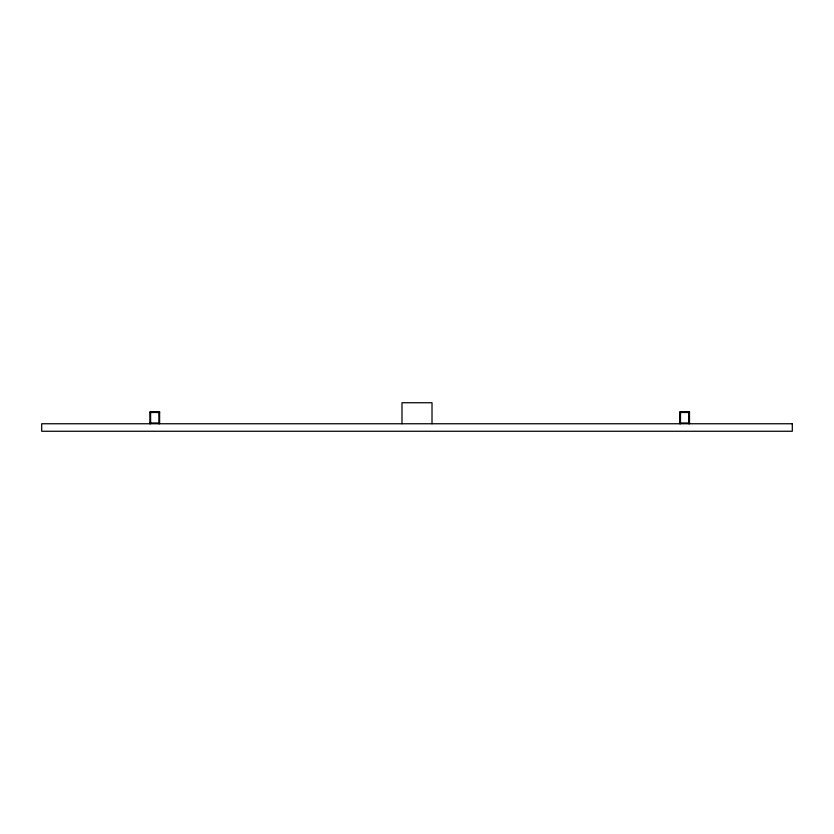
<?xml version="1.0" encoding="UTF-8"?>
<svg xmlns="http://www.w3.org/2000/svg" width="834" height="834" viewBox="0 0 834 834"><rect width="100%" height="100%" fill="white"/><g stroke="black" fill="none" stroke-linecap="round" stroke-linejoin="round"><path stroke-width="1.25" d="M149.859 412.496L159.617 412.496M679.741 412.496L689.499 412.496M149.859 423.005L158.867 423.005M680.492 423.005L689.499 423.005M689.499 423.755L689.499 411.746L679.741 411.746L679.741 423.755M688.748 411.746L688.748 423.755M680.492 411.746L680.492 423.755M432.012 423.755L432.012 402.739L401.988 402.739L401.988 423.755M159.617 423.755L159.617 411.746L149.859 411.746L149.859 423.755M158.867 411.746L158.867 423.755M150.61 411.746L150.61 423.755M792.3 423.755L41.7 423.755L41.7 431.261L792.3 431.261L792.3 423.755"/></g></svg>
